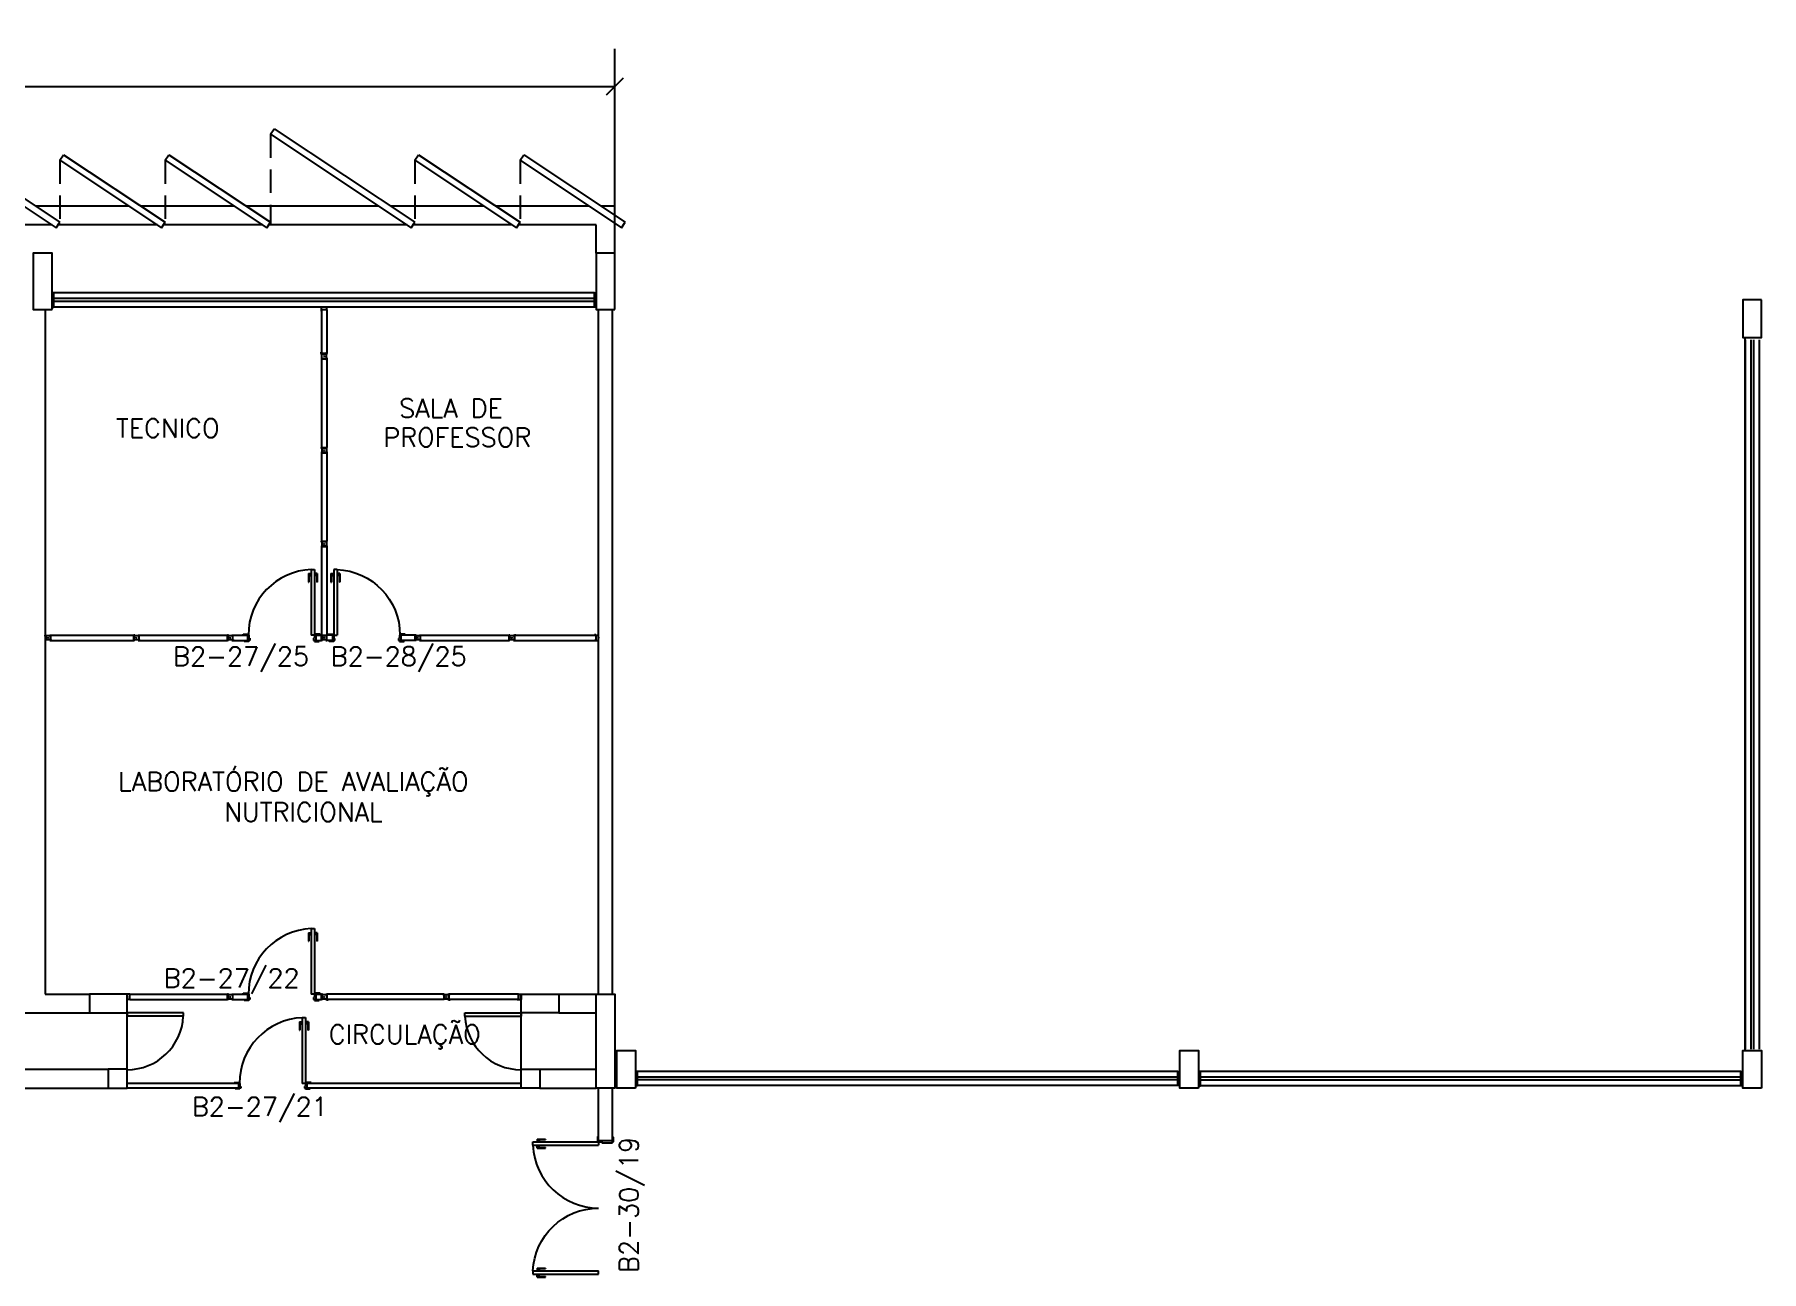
# Model space of a CAD drawing. Header units: millimetres. Extents: x 2090 to 2270, y 1357 to 1514.
# Drawn here: x 2116.79 to 2135.2, y 1434.45 to 1447.64 of the extents above; entities that cross this region are included whole.
import ezdxf

# ---------------------------------------------------------------- set-up
doc = ezdxf.new("R2010")
doc.units = ezdxf.units.MM
doc.linetypes.add('HIDDEN', pattern=[0.375, 0.25, -0.125])
for name, color, linetype in [('ALV', 2, 'Continuous'), ('DIV', 2, 'Continuous'), ('DIV2', 2, 'Continuous'), ('ENDEREÇO', 2, 'Continuous'), ('ESTR', 3, 'Continuous'), ('JANELA', 1, 'Continuous'), ('MACANETA', 2, 'Continuous'), ('MARCO', 3, 'Continuous'), ('PISO', 1, 'Continuous'), ('PORTA', 2, 'Continuous'), ('PROJ', 1, 'HIDDEN'), ('TEXTO', 2, 'Continuous'), ('TXT CENTRO DE CUSTO', 2, 'Continuous')]:
    doc.layers.add(name, color=color, linetype=linetype)
doc.styles.add('1-200', font='simplex.shx', dxfattribs={"height": 0.4})
doc.styles.add('UNB1-100', font='simplex.shx', dxfattribs={"height": 0.2})
doc.dimstyles.new('1-200', dxfattribs={"dimtxt": 0.4, "dimasz": 0.18, "dimexe": 0.4, "dimexo": 0.2, "dimgap": 0.09, "dimtad": 1, "dimdec": 4, "dimzin": 0, "dimdsep": 46, "dimtxsty": '1-200', "dimblk": 'OBLIQUE', "dimcen": 0.09, "dimclrd": 1, "dimclre": 1, "dimclrt": 256, "dimadec": 0, "dimazin": 0, "dimtfac": 1, "dimtdec": 4, "dimtix": 1, "dimtofl": 0, "dimtmove": 0, "dimatfit": 3, "dimldrblk": 'OBLIQUE', "dimfxl": 0.18, "dimtolj": 1, "dimtzin": 0, "dimarcsym": 0})

# ---------------------------------------------------------------- blocks, each defined once
blk = doc.blocks.new('DOOR70')
at = {"layer": 'MACANETA', "color": 1}
for p, q in [((-0.015, -0.565), (-0.01, -0.565)), ((-0.015, -0.655), (-0.015, -0.565)), ((-0.015, -0.655), (0.012, -0.655)), ((-0.01, -0.655), (-0.01, -0.565)), ((-0.01, -0.635), (0.012, -0.635)), ((0.012, -0.663), (0.012, -0.628)), ((0.012, -0.628), (0.015, -0.628)), ((0.012, -0.663), (0.015, -0.663)), ((0.053, -0.628), (0.05, -0.628)), ((0.053, -0.663), (0.05, -0.663)), ((0.053, -0.663), (0.053, -0.628)), ((0.075, -0.635), (0.053, -0.635)), ((0.08, -0.655), (0.053, -0.655)), ((0.08, -0.565), (0.075, -0.565)), ((0.075, -0.655), (0.075, -0.565)), ((0.08, -0.655), (0.08, -0.565))]:
    blk.add_line(p, q, dxfattribs=at)
at = {"layer": 'PORTA'}
for p, q in [((0.015, -0.7), (0.015, 0)), ((0.015, 0), (0.05, 0)), ((0.05, -0.7), (0.05, 0)), ((0.05, -0.7), (0.015, -0.7))]:
    blk.add_line(p, q, dxfattribs=at)
at = {"layer": 'PORTA', "color": 1}
blk.add_arc((0.02, 0), 0.7, 272.4563, 0, dxfattribs=at)
blk = doc.blocks.new('IMTT')
for p, q in [((-0.005, 0), (0.005, 0)), ((0.029, 0.029), (0, 0.029)), ((0, -0.028), (0, 0.029)), ((0.029, -0.028), (0, -0.028))]:
    blk.add_line(p, q)
blk = doc.blocks.new('MTT')
for p, q in [((-0.029, 0.018), (-0.029, 0.029)), ((-0.019, 0.029), (-0.029, 0.029)), ((-0.024, 0.018), (-0.029, 0.018)), ((-0.024, 0.018), (-0.024, -0.019)), ((-0.019, 0.024), (-0.019, 0.029)), ((-0.019, 0.024), (0.018, 0.024)), ((-0.005, 0), (0.005, 0)), ((0, -0.005), (0, 0.005)), ((0.018, 0.024), (0.018, 0.029)), ((0.018, 0.029), (0.029, 0.029)), ((0.024, 0.018), (0.029, 0.018)), ((0.024, 0.018), (0.024, -0.019)), ((0.029, 0.018), (0.029, 0.029)), ((-0.029, -0.019), (-0.024, -0.019)), ((-0.029, -0.019), (-0.029, -0.029)), ((-0.019, -0.029), (-0.029, -0.029)), ((0.018, -0.024), (-0.019, -0.024)), ((-0.019, -0.024), (-0.019, -0.029)), ((0.018, -0.024), (0.018, -0.029)), ((0.018, -0.029), (0.029, -0.029)), ((0.029, -0.019), (0.024, -0.019)), ((0.029, -0.019), (0.029, -0.029))]:
    blk.add_line(p, q)
blk = doc.blocks.new('DIV8')
for p, q in [((0.005, 0), (-0.005, 0)), ((0, 0.005), (0, -0.005)), ((0.024, 0.019), (0.028, 0.019)), ((0.024, 0.017), (0.024, 0.019)), ((0.024, 0.017), (0.028, 0.017)), ((0.028, 0.03), (0.043, 0.03)), ((0.028, 0.03), (0.028, 0.019)), ((0.028, 0.017), (0.028, -0.016)), ((0.769, 0.028), (0.03, 0.028)), ((0.03, 0.028), (0.03, -0.028)), ((0.043, 0.028), (0.043, 0.03)), ((0.757, 0.028), (0.757, 0.03)), ((0.771, 0.03), (0.757, 0.03)), ((0.769, 0.028), (0.769, -0.028)), ((0.771, 0.03), (0.771, 0.019)), ((0.776, 0.019), (0.771, 0.019)), ((0.771, 0.017), (0.771, -0.016)), ((0.776, 0.017), (0.771, 0.017)), ((0.776, 0.017), (0.776, 0.019)), ((0.805, 0), (0.795, 0)), ((0.8, 0.005), (0.8, -0.005)), ((0.024, -0.016), (0.028, -0.016)), ((0.024, -0.019), (0.024, -0.016)), ((0.024, -0.019), (0.028, -0.019)), ((0.028, -0.019), (0.028, -0.03)), ((0.028, -0.03), (0.043, -0.03)), ((0.769, -0.028), (0.03, -0.028)), ((0.043, -0.03), (0.043, -0.028)), ((0.757, -0.03), (0.757, -0.028)), ((0.771, -0.03), (0.757, -0.03)), ((0.776, -0.016), (0.771, -0.016)), ((0.776, -0.019), (0.771, -0.019)), ((0.771, -0.019), (0.771, -0.03)), ((0.776, -0.019), (0.776, -0.016))]:
    blk.add_line(p, q)
blk = doc.blocks.new('DIV10')
for p, q in [((-0.0051, 0), (0.0051, 0)), ((0, -0.0051), (0, 0.0051)), ((0.0285, 0.0285), (0.9715, 0.0285)), ((0.0285, -0.0285), (0.0285, 0.0285)), ((0.9715, -0.0285), (0.9715, 0.0285)), ((0.9949, 0), (1.0051, 0)), ((1, -0.0051), (1, 0.0051)), ((0.0285, -0.0285), (0.9715, -0.0285))]:
    blk.add_line(p, q)
blk = doc.blocks.new('PD10')
at = {"layer": 'DIV'}
for p, q in [((-1.005, 0), (-0.995, 0)), ((-1, -0.005), (-1, 0.005)), ((-0.972, -0.029), (-0.972, 0.028)), ((-0.972, 0.028), (-0.817, 0.028)), ((-0.863, 0.038), (-0.813, 0.038)), ((-0.863, 0.028), (-0.863, 0.038)), ((-0.817, 0.028), (-0.813, 0.028)), ((-0.817, 0.028), (-0.817, -0.029)), ((-0.813, 0.038), (-0.813, 0.028)), ((-0.813, 0.028), (-0.803, 0.028)), ((-0.803, 0.028), (-0.803, -0.007)), ((-0.103, 0.028), (-0.103, -0.007)), ((-0.093, 0.028), (-0.103, 0.028)), ((-0.093, 0.038), (-0.093, 0.028)), ((-0.043, 0.038), (-0.093, 0.038)), ((-0.088, 0.028), (-0.093, 0.028)), ((-0.088, 0.028), (-0.029, 0.028)), ((-0.088, 0.028), (-0.088, -0.029)), ((-0.043, 0.028), (-0.043, 0.038)), ((-0.029, -0.029), (-0.029, 0.028)), ((-0.005, 0), (0.005, 0)), ((0, -0.005), (0, 0.005)), ((-0.972, -0.029), (-0.817, -0.029)), ((-0.852, -0.039), (-0.852, -0.029)), ((-0.803, -0.039), (-0.852, -0.039)), ((-0.817, -0.029), (-0.803, -0.029)), ((-0.803, -0.007), (-0.792, -0.007)), ((-0.803, -0.029), (-0.803, -0.039)), ((-0.792, -0.029), (-0.803, -0.029)), ((-0.792, -0.007), (-0.792, -0.029)), ((-0.112, -0.007), (-0.112, -0.029)), ((-0.103, -0.007), (-0.112, -0.007)), ((-0.112, -0.029), (-0.103, -0.029)), ((-0.088, -0.029), (-0.103, -0.029)), ((-0.103, -0.029), (-0.103, -0.039)), ((-0.103, -0.039), (-0.052, -0.039)), ((-0.088, -0.029), (-0.029, -0.029)), ((-0.052, -0.039), (-0.052, -0.029))]:
    blk.add_line(p, q, dxfattribs=at)
at = {"layer": 'DIV', "rotation": 180.0000000051447}
blk.add_blockref('DOOR70', (-0.088, 0.028), dxfattribs=at)
blk = doc.blocks.new('DIV11')
for p, q in [((-0.0051, 0), (0.0051, 0)), ((0, -0.0051), (0, 0.0051)), ((0.0285, 0.0285), (1.0715, 0.0285)), ((0.0285, -0.0285), (0.0285, 0.0285)), ((1.0715, -0.0285), (1.0715, 0.0285)), ((1.0949, 0), (1.1051, 0)), ((1.1, -0.0051), (1.1, 0.0051)), ((0.0285, -0.0285), (1.0715, -0.0285))]:
    blk.add_line(p, q)
blk = doc.blocks.new('_Oblique')
at = {"color": 0, "linetype": 'ByBlock', "lineweight": -2}
blk.add_line((-0.5, -0.5), (0.5, 0.5), dxfattribs=at)
blk = doc.blocks.new('*D39')
at = {"layer": 'Defpoints', "color": 0, "transparency": 16777216}
for p in [(2122.978, 1447.086), (2092.778, 1445.309), (2122.978, 1445.309)]:
    blk.add_point(p, dxfattribs=at)
at = {"layer": 'TXT CENTRO DE CUSTO', "color": 1, "lineweight": -2, "transparency": 16777216}
for p, q in [((2092.778, 1445.509), (2092.778, 1447.486)), ((2122.978, 1445.509), (2122.978, 1447.486)), ((2092.778, 1447.086), (2122.978, 1447.086))]:
    blk.add_line(p, q, dxfattribs=at)
at = {"layer": 'TXT CENTRO DE CUSTO', "color": 1, "lineweight": -2, "transparency": 16777216, "xscale": 0.18, "yscale": 0.18, "zscale": 0.18, "rotation": 180}
blk.add_blockref('_Oblique', (2092.778, 1447.086), dxfattribs=at)
at = {"layer": 'TXT CENTRO DE CUSTO', "color": 1, "lineweight": -2, "transparency": 16777216, "xscale": 0.18, "yscale": 0.18, "zscale": 0.18}
blk.add_blockref('_Oblique', (2122.978, 1447.086), dxfattribs=at)
at = {"layer": 'TXT CENTRO DE CUSTO', "transparency": 16777216, "insert": (2107.878, 1447.376), "char_height": 0.4, "attachment_point": 5, "style": '1-200'}
blk.add_mtext('\\A1;FS', dxfattribs=at)

msp = doc.modelspace()

# ---------------------------------------------------------------- linework, layer by layer
at = {"layer": 'ALV'}
for p, q in [((2115.52335, 1446.57513), (2117.02315, 1445.57985)), ((2115.56206, 1446.63346), (2117.06186, 1445.63817)), ((2119.30565, 1446.57513), (2119.34436, 1446.63346)), ((2119.30565, 1446.57513), (2120.80545, 1445.57985)), ((2119.34436, 1446.63346), (2120.84416, 1445.63817)), ((2117.06186, 1446.29867), (2117.10056, 1446.35699)), ((2117.06186, 1446.29867), (2118.14505, 1445.57985)), ((2117.10056, 1446.35699), (2118.18375, 1445.63817)), ((2118.18375, 1446.29867), (2118.22246, 1446.35699)), ((2118.18375, 1446.29867), (2119.26694, 1445.57985)), ((2118.22246, 1446.35699), (2119.30565, 1445.63817)), ((2120.84416, 1446.29867), (2120.88286, 1446.35699)), ((2120.84416, 1446.29867), (2121.92735, 1445.57985)), ((2120.88286, 1446.35699), (2121.96605, 1445.63817)), ((2121.96605, 1446.29867), (2122.00476, 1446.35699)), ((2121.96605, 1446.29867), (2123.04924, 1445.57985)), ((2122.00476, 1446.35699), (2123.08795, 1445.63817)), ((2117.02315, 1445.57985), (2117.06186, 1445.63817)), ((2117.02315, 1445.57985), (2117.06186, 1445.63817)), ((2118.14505, 1445.57985), (2118.18375, 1445.63817)), ((2119.26694, 1445.57985), (2119.30565, 1445.63817)), ((2120.80545, 1445.57985), (2120.84416, 1445.63817)), ((2121.92735, 1445.57985), (2121.96605, 1445.63817)), ((2123.04924, 1445.57985), (2123.08795, 1445.63817)), ((2116.90636, 1444.70901), (2116.90636, 1437.40901)), ((2122.80311, 1437.40901), (2122.80311, 1444.70901)), ((2122.95311, 1437.40901), (2122.95311, 1444.70901)), ((2116.90636, 1437.40901), (2117.37786, 1437.40901)), ((2122.37786, 1437.40901), (2122.77821, 1437.40901)), ((2116.37786, 1437.20901), (2117.37786, 1437.20901)), ((2122.37786, 1437.20901), (2122.77821, 1437.20901)), ((2116.17786, 1436.60901), (2117.57786, 1436.60901)), ((2122.17786, 1436.60901), (2122.77821, 1436.60901)), ((2116.17786, 1436.40901), (2117.57786, 1436.40901)), ((2122.17786, 1436.40901), (2122.77821, 1436.40901)), ((2122.80328, 1435.84902), (2122.80328, 1436.40901)), ((2122.95328, 1435.84902), (2122.95328, 1436.40901)), ((2122.80328, 1435.84902), (2122.95328, 1435.84902))]:
    msp.add_line(p, q, dxfattribs=at)
at = {"layer": 'DIV2'}
for p, q in [((2119.88296, 1444.73401), (2119.87276, 1444.73401)), ((2119.87786, 1444.72891), (2119.87786, 1444.73911)), ((2119.84736, 1444.70551), (2119.84736, 1444.69113)), ((2119.85936, 1444.70551), (2119.84736, 1444.70551)), ((2119.84736, 1444.69113), (2119.84936, 1444.69113)), ((2119.90636, 1444.70351), (2119.84936, 1444.70351)), ((2119.84936, 1444.70351), (2119.84936, 1444.23951)), ((2119.85936, 1444.71051), (2119.85936, 1444.70551)), ((2119.85936, 1444.71051), (2119.86136, 1444.71051)), ((2119.86136, 1444.71051), (2119.86136, 1444.70551)), ((2119.89436, 1444.70551), (2119.86136, 1444.70551)), ((2119.89436, 1444.71051), (2119.89436, 1444.70551)), ((2119.89436, 1444.71051), (2119.89636, 1444.71051)), ((2119.89636, 1444.71051), (2119.89636, 1444.70551)), ((2119.90836, 1444.70551), (2119.89636, 1444.70551)), ((2119.90636, 1444.70351), (2119.90636, 1444.23951)), ((2119.90636, 1444.69113), (2119.90836, 1444.69113)), ((2119.90836, 1444.70551), (2119.90836, 1444.69113)), ((2119.84736, 1444.25189), (2119.84936, 1444.25189)), ((2119.84736, 1444.23751), (2119.84736, 1444.25189)), ((2119.85936, 1444.23751), (2119.84736, 1444.23751)), ((2119.90636, 1444.23951), (2119.84936, 1444.23951)), ((2119.85936, 1444.23251), (2119.85936, 1444.23751)), ((2119.85936, 1444.23251), (2119.86136, 1444.23251)), ((2119.86136, 1444.23251), (2119.86136, 1444.23751)), ((2119.89436, 1444.23751), (2119.86136, 1444.23751)), ((2119.88296, 1444.20901), (2119.87276, 1444.20901)), ((2119.87786, 1444.21411), (2119.87786, 1444.20391)), ((2119.89436, 1444.23251), (2119.89436, 1444.23751)), ((2119.89436, 1444.23251), (2119.89636, 1444.23251)), ((2119.89636, 1444.23251), (2119.89636, 1444.23751)), ((2119.90836, 1444.23751), (2119.89636, 1444.23751)), ((2119.90636, 1444.25189), (2119.90836, 1444.25189)), ((2119.90836, 1444.23751), (2119.90836, 1444.25189)), ((2116.96336, 1441.23751), (2117.84936, 1441.23751)), ((2116.96336, 1441.18051), (2116.96336, 1441.23751)), ((2117.84936, 1441.18051), (2117.84936, 1441.23751)), ((2118.90636, 1441.18051), (2118.90636, 1441.23751)), ((2118.90636, 1441.23751), (2119.06036, 1441.23751)), ((2119.01536, 1441.24751), (2119.06536, 1441.24751)), ((2119.01536, 1441.23751), (2119.01536, 1441.24751)), ((2119.06036, 1441.23751), (2119.06536, 1441.23751)), ((2119.06036, 1441.23751), (2119.06036, 1441.18051)), ((2119.06536, 1441.24751), (2119.06536, 1441.23751)), ((2119.06536, 1441.23751), (2119.07536, 1441.23751)), ((2119.07536, 1441.23751), (2119.07536, 1441.20251)), ((2119.77536, 1441.23751), (2119.77536, 1441.20251)), ((2119.78536, 1441.23751), (2119.77536, 1441.23751)), ((2119.78536, 1441.24751), (2119.78536, 1441.23751)), ((2119.83536, 1441.24751), (2119.78536, 1441.24751)), ((2119.79036, 1441.23751), (2119.78536, 1441.23751)), ((2119.79036, 1441.23751), (2119.84936, 1441.23751)), ((2119.79036, 1441.23751), (2119.79036, 1441.18051)), ((2119.83536, 1441.23751), (2119.83536, 1441.24751)), ((2119.84936, 1441.18051), (2119.84936, 1441.23751)), ((2121.90636, 1441.23951), (2121.92074, 1441.23951)), ((2121.90636, 1441.23951), (2121.90636, 1441.22751)), ((2121.90836, 1441.23751), (2122.77225, 1441.23751)), ((2121.90836, 1441.23751), (2121.90836, 1441.18051)), ((2121.92074, 1441.23751), (2121.92074, 1441.23951)), ((2122.77425, 1441.23951), (2122.75987, 1441.23951)), ((2122.75987, 1441.23751), (2122.75987, 1441.23951)), ((2122.77225, 1441.23751), (2122.77225, 1441.18051)), ((2122.77425, 1441.23951), (2122.77425, 1441.22751)), ((2116.92976, 1441.20901), (2116.93996, 1441.20901)), ((2116.93486, 1441.20391), (2116.93486, 1441.21411)), ((2116.96336, 1441.18051), (2117.84936, 1441.18051)), ((2117.87276, 1441.20901), (2117.88296, 1441.20901)), ((2117.87786, 1441.20391), (2117.87786, 1441.21411)), ((2118.87276, 1441.20901), (2118.88296, 1441.20901)), ((2118.87786, 1441.20391), (2118.87786, 1441.21411)), ((2118.90636, 1441.18051), (2119.06036, 1441.18051)), ((2119.02536, 1441.17051), (2119.02536, 1441.18051)), ((2119.07536, 1441.17051), (2119.02536, 1441.17051)), ((2119.06036, 1441.18051), (2119.07536, 1441.18051)), ((2119.07536, 1441.20251), (2119.08536, 1441.20251)), ((2119.07536, 1441.18051), (2119.07536, 1441.17051)), ((2119.08536, 1441.18051), (2119.07536, 1441.18051)), ((2119.08536, 1441.20251), (2119.08536, 1441.18051)), ((2119.76536, 1441.20251), (2119.76536, 1441.18051)), ((2119.77536, 1441.20251), (2119.76536, 1441.20251)), ((2119.76536, 1441.18051), (2119.77536, 1441.18051)), ((2119.79036, 1441.18051), (2119.77536, 1441.18051)), ((2119.77536, 1441.18051), (2119.77536, 1441.17051)), ((2119.77536, 1441.17051), (2119.82536, 1441.17051)), ((2119.79036, 1441.18051), (2119.84936, 1441.18051)), ((2119.82536, 1441.17051), (2119.82536, 1441.18051)), ((2119.87276, 1441.20901), (2119.88296, 1441.20901)), ((2119.87786, 1441.20391), (2119.87786, 1441.21411)), ((2121.87276, 1441.20901), (2121.88296, 1441.20901)), ((2121.87786, 1441.21411), (2121.87786, 1441.20391)), ((2121.90136, 1441.22751), (2121.90636, 1441.22751)), ((2121.90136, 1441.22551), (2121.90136, 1441.22751)), ((2121.90136, 1441.22551), (2121.90636, 1441.22551)), ((2121.90136, 1441.19251), (2121.90636, 1441.19251)), ((2121.90136, 1441.19051), (2121.90136, 1441.19251)), ((2121.90136, 1441.19051), (2121.90636, 1441.19051)), ((2121.90636, 1441.22551), (2121.90636, 1441.19251)), ((2121.90636, 1441.19051), (2121.90636, 1441.17851)), ((2121.90636, 1441.17851), (2121.92074, 1441.17851)), ((2121.90836, 1441.18051), (2122.77225, 1441.18051)), ((2121.92074, 1441.17851), (2121.92074, 1441.18051)), ((2122.75987, 1441.17851), (2122.75987, 1441.18051)), ((2122.77425, 1441.17851), (2122.75987, 1441.17851)), ((2122.77925, 1441.22751), (2122.77425, 1441.22751)), ((2122.77925, 1441.22551), (2122.77425, 1441.22551)), ((2122.77425, 1441.22551), (2122.77425, 1441.19251)), ((2122.77925, 1441.19251), (2122.77425, 1441.19251)), ((2122.77925, 1441.19051), (2122.77425, 1441.19051)), ((2122.77425, 1441.19051), (2122.77425, 1441.17851)), ((2122.77925, 1441.22551), (2122.77925, 1441.22751)), ((2122.77925, 1441.19051), (2122.77925, 1441.19251)), ((2122.79765, 1441.20901), (2122.80785, 1441.20901)), ((2122.80275, 1441.21411), (2122.80275, 1441.20391)), ((2118.87276, 1437.38051), (2118.88296, 1437.38051)), ((2118.87786, 1437.37541), (2118.87786, 1437.38561)), ((2118.90636, 1437.35201), (2118.90636, 1437.40901)), ((2118.90636, 1437.40901), (2119.06036, 1437.40901)), ((2119.01536, 1437.41901), (2119.06536, 1437.41901)), ((2119.01536, 1437.40901), (2119.01536, 1437.41901)), ((2119.06036, 1437.40901), (2119.06536, 1437.40901)), ((2119.06036, 1437.40901), (2119.06036, 1437.35201)), ((2119.06536, 1437.41901), (2119.06536, 1437.40901)), ((2119.06536, 1437.40901), (2119.07536, 1437.40901)), ((2119.07536, 1437.40901), (2119.07536, 1437.37401)), ((2119.07536, 1437.37401), (2119.08536, 1437.37401)), ((2119.08536, 1437.37401), (2119.08536, 1437.35201)), ((2119.76536, 1437.37401), (2119.76536, 1437.35201)), ((2119.77536, 1437.37401), (2119.76536, 1437.37401)), ((2119.77536, 1437.40901), (2119.77536, 1437.37401)), ((2119.78536, 1437.40901), (2119.77536, 1437.40901)), ((2119.78536, 1437.41901), (2119.78536, 1437.40901)), ((2119.83536, 1437.41901), (2119.78536, 1437.41901)), ((2119.79036, 1437.40901), (2119.78536, 1437.40901)), ((2119.79036, 1437.40901), (2119.84936, 1437.40901)), ((2119.79036, 1437.40901), (2119.79036, 1437.35201)), ((2119.83536, 1437.40901), (2119.83536, 1437.41901)), ((2119.84936, 1437.35201), (2119.84936, 1437.40901)), ((2119.87276, 1437.38051), (2119.88296, 1437.38051)), ((2119.87786, 1437.37541), (2119.87786, 1437.38561)), ((2119.90636, 1437.39701), (2119.90636, 1437.36401)), ((2121.14736, 1437.40901), (2119.90836, 1437.40901)), ((2119.90836, 1437.40901), (2119.90836, 1437.35201)), ((2118.90636, 1437.35201), (2119.06036, 1437.35201)), ((2119.02536, 1437.34201), (2119.02536, 1437.35201)), ((2119.07536, 1437.34201), (2119.02536, 1437.34201)), ((2119.06036, 1437.35201), (2119.07536, 1437.35201)), ((2119.07536, 1437.35201), (2119.07536, 1437.34201)), ((2119.08536, 1437.35201), (2119.07536, 1437.35201)), ((2119.76536, 1437.35201), (2119.77536, 1437.35201)), ((2119.79036, 1437.35201), (2119.77536, 1437.35201)), ((2119.77536, 1437.35201), (2119.77536, 1437.34201)), ((2119.77536, 1437.34201), (2119.82536, 1437.34201)), ((2119.79036, 1437.35201), (2119.84936, 1437.35201)), ((2119.82536, 1437.34201), (2119.82536, 1437.35201)), ((2119.90136, 1437.36401), (2119.90636, 1437.36401)), ((2119.90136, 1437.36201), (2119.90136, 1437.36401)), ((2119.90136, 1437.36201), (2119.90636, 1437.36201)), ((2119.90636, 1437.36201), (2119.90636, 1437.35001)), ((2119.90636, 1437.35001), (2119.92074, 1437.35001)), ((2121.14736, 1437.35201), (2119.90836, 1437.35201)), ((2119.92074, 1437.35001), (2119.92074, 1437.35201))]:
    msp.add_line(p, q, dxfattribs=at)
at = {"layer": 'DIV2', "color": 1}
for p, q in [((2117.78296, 1437.38051), (2117.77276, 1437.38051)), ((2117.77786, 1437.38561), (2117.77786, 1437.37541)), ((2118.96536, 1436.45901), (2117.77786, 1436.45901)), ((2118.92036, 1436.45901), (2118.92036, 1436.46901)), ((2118.92036, 1436.46901), (2118.97036, 1436.46901)), ((2118.96536, 1436.45901), (2118.96536, 1436.40901)), ((2118.96536, 1436.45901), (2118.97036, 1436.45901)), ((2118.97036, 1436.46901), (2118.97036, 1436.45901)), ((2118.97036, 1436.45901), (2118.98036, 1436.45901)), ((2118.98036, 1436.45901), (2118.98036, 1436.42401)), ((2119.69536, 1436.45901), (2119.68036, 1436.45901)), ((2119.68036, 1436.45901), (2119.68036, 1436.42401)), ((2119.74036, 1436.46901), (2119.69036, 1436.46901)), ((2119.69036, 1436.46901), (2119.69036, 1436.45901)), ((2119.69536, 1436.45901), (2119.69536, 1436.40901)), ((2121.97786, 1436.45901), (2119.69536, 1436.45901)), ((2119.74036, 1436.45901), (2119.74036, 1436.46901)), ((2118.96536, 1436.40901), (2117.77786, 1436.40901)), ((2118.93036, 1436.39901), (2118.93036, 1436.40901)), ((2118.98036, 1436.39901), (2118.93036, 1436.39901)), ((2118.96536, 1436.40901), (2118.98036, 1436.40901)), ((2118.98036, 1436.42401), (2118.99036, 1436.42401)), ((2118.99036, 1436.40901), (2118.98036, 1436.40901)), ((2118.98036, 1436.40901), (2118.98036, 1436.39901)), ((2118.99036, 1436.42401), (2118.99036, 1436.40901)), ((2119.68036, 1436.42401), (2119.67036, 1436.42401)), ((2119.67036, 1436.42401), (2119.67036, 1436.40901)), ((2119.67036, 1436.40901), (2119.68036, 1436.40901)), ((2119.68036, 1436.40901), (2119.68036, 1436.39901)), ((2119.69536, 1436.40901), (2119.68036, 1436.40901)), ((2119.68036, 1436.39901), (2119.73036, 1436.39901)), ((2121.97786, 1436.40901), (2119.69536, 1436.40901)), ((2119.73036, 1436.39901), (2119.73036, 1436.40901))]:
    msp.add_line(p, q, dxfattribs=at)
at = {"layer": 'ESTR'}
for points in [[(2116.97786, 1444.70901), (2116.97786, 1445.30901), (2116.77786, 1445.30901), (2116.77786, 1444.70901)], [(2122.97786, 1444.70901), (2122.97786, 1445.30901), (2122.77786, 1445.30901), (2122.77786, 1444.70901)], [(2135.19786, 1444.81086), (2134.99786, 1444.81086), (2134.99786, 1444.41086), (2135.19786, 1444.41086)], [(2117.37786, 1437.40901), (2117.37786, 1437.20901), (2117.77786, 1437.20901), (2117.77786, 1437.40901)], [(2122.37786, 1437.40901), (2122.37786, 1437.20901), (2121.97786, 1437.20901), (2121.97786, 1437.40901)], [(2122.77786, 1437.40901), (2122.97786, 1437.40901), (2122.97786, 1436.40901), (2122.77786, 1436.40901)], [(2123.19786, 1436.40901), (2122.99786, 1436.40901), (2122.99786, 1436.80901), (2123.19786, 1436.80901)], [(2129.19786, 1436.40901), (2128.99786, 1436.40901), (2128.99786, 1436.80901), (2129.19786, 1436.80901)], [(2135.19786, 1436.40901), (2134.99786, 1436.40901), (2134.99786, 1436.80901), (2135.19786, 1436.80901)], [(2117.57786, 1436.60901), (2117.57786, 1436.40901), (2117.77786, 1436.40901), (2117.77786, 1436.60901)], [(2122.17786, 1436.60901), (2122.17786, 1436.40901), (2121.97786, 1436.40901), (2121.97786, 1436.60901)]]:
    msp.add_lwpolyline(points, close=True, dxfattribs=at)
at = {"layer": 'JANELA', "color": 2}
for p, q in [((2116.97821, 1444.88401), (2116.97821, 1444.73401)), ((2116.99821, 1444.88401), (2116.97821, 1444.88401)), ((2116.97821, 1444.73401), (2116.99821, 1444.73401)), ((2116.99821, 1444.73401), (2116.99821, 1444.88401)), ((2122.75821, 1444.73401), (2122.75821, 1444.88401)), ((2122.75821, 1444.88401), (2122.77821, 1444.88401)), ((2122.77821, 1444.73401), (2122.75821, 1444.73401)), ((2122.77821, 1444.73401), (2122.77821, 1444.88401)), ((2123.19828, 1436.58586), (2123.19828, 1436.43586)), ((2123.21828, 1436.58586), (2123.19828, 1436.58586)), ((2123.21828, 1436.43586), (2123.21828, 1436.58586)), ((2128.97828, 1436.43586), (2128.97828, 1436.58586)), ((2128.97828, 1436.58586), (2128.99828, 1436.58586)), ((2128.99828, 1436.43586), (2128.99828, 1436.58586)), ((2129.21786, 1436.58401), (2129.19786, 1436.58401)), ((2129.19786, 1436.58401), (2129.19786, 1436.43401)), ((2129.21786, 1436.43401), (2129.21786, 1436.58401)), ((2134.97786, 1436.58401), (2134.99786, 1436.58401)), ((2134.97786, 1436.43401), (2134.97786, 1436.58401)), ((2134.99786, 1436.43401), (2134.99786, 1436.58401)), ((2123.19828, 1436.43586), (2123.21828, 1436.43586)), ((2128.99828, 1436.43586), (2128.97828, 1436.43586)), ((2129.19786, 1436.43401), (2129.21786, 1436.43401)), ((2134.99786, 1436.43401), (2134.97786, 1436.43401))]:
    msp.add_line(p, q, dxfattribs=at)
at = {"layer": 'JANELA'}
for p, q in [((2122.75821, 1444.88401), (2116.99821, 1444.88401)), ((2122.75821, 1444.82401), (2116.99821, 1444.82401)), ((2122.75821, 1444.79401), (2116.99821, 1444.79401)), ((2122.75821, 1444.73401), (2116.99821, 1444.73401)), ((2135.02335, 1436.79813), (2135.02335, 1444.41086)), ((2135.02335, 1444.38449), (2135.02335, 1436.82449)), ((2135.08335, 1444.38449), (2135.08335, 1436.82449)), ((2135.11335, 1444.38449), (2135.11335, 1436.82449)), ((2135.17335, 1444.38449), (2135.17335, 1436.82449)), ((2128.97828, 1436.58586), (2123.21828, 1436.58586)), ((2128.97828, 1436.52586), (2123.21828, 1436.52586)), ((2128.97828, 1436.49586), (2123.21828, 1436.49586)), ((2134.97786, 1436.58401), (2129.21786, 1436.58401)), ((2134.97786, 1436.52401), (2129.21786, 1436.52401)), ((2134.97786, 1436.49401), (2129.21786, 1436.49401)), ((2128.97828, 1436.43586), (2123.21828, 1436.43586)), ((2134.97786, 1436.43401), (2129.21786, 1436.43401))]:
    msp.add_line(p, q, dxfattribs=at)
at = {"layer": 'MARCO'}
for p, q in [((2122.79328, 1435.89402), (2122.79328, 1435.84402)), ((2122.80328, 1435.89402), (2122.79328, 1435.89402)), ((2122.79328, 1435.84402), (2122.80328, 1435.84402)), ((2122.80328, 1435.84902), (2122.80328, 1435.84402)), ((2122.80328, 1435.84402), (2122.80328, 1435.83402)), ((2122.80328, 1435.83402), (2122.83828, 1435.83402)), ((2122.83828, 1435.83402), (2122.83828, 1435.82402)), ((2122.83828, 1435.82402), (2122.95328, 1435.82402)), ((2122.96328, 1435.88402), (2122.95328, 1435.88402)), ((2122.95328, 1435.84902), (2122.95328, 1435.83402)), ((2122.95328, 1435.83402), (2122.96328, 1435.83402)), ((2122.95328, 1435.82402), (2122.95328, 1435.83402)), ((2122.96328, 1435.83402), (2122.96328, 1435.88402))]:
    msp.add_line(p, q, dxfattribs=at)
at = {"layer": 'PISO'}
for p, q in [((2117.79972, 1445.80901), (2116.80442, 1445.80901)), ((2118.92162, 1445.80901), (2117.92632, 1445.80901)), ((2120.46012, 1445.80901), (2119.04821, 1445.80901)), ((2121.58202, 1445.80901), (2120.58672, 1445.80901)), ((2122.70392, 1445.80901), (2121.70862, 1445.80901)), ((2122.97786, 1445.80901), (2122.83051, 1445.80901)), ((2122.97786, 1445.71123), (2122.97786, 1445.80901)), ((2116.97921, 1445.60901), (2115.5043, 1445.60901)), ((2118.1011, 1445.60901), (2117.0425, 1445.60901)), ((2119.223, 1445.60901), (2118.1644, 1445.60901)), ((2120.76151, 1445.60901), (2119.2863, 1445.60901)), ((2121.8834, 1445.60901), (2120.8248, 1445.60901)), ((2122.77786, 1445.60901), (2121.9467, 1445.60901)), ((2122.77786, 1445.30901), (2122.77786, 1445.60901)), ((2122.97786, 1445.30901), (2122.97786, 1445.62722))]:
    msp.add_line(p, q, dxfattribs=at)
at = {"layer": 'PORTA'}
for p, q in [((2118.37787, 1437.20901), (2117.77786, 1437.20901)), ((2117.77786, 1437.20901), (2117.77786, 1437.17401)), ((2117.77786, 1437.20901), (2117.77786, 1437.17401)), ((2118.37787, 1437.20901), (2117.77786, 1437.20901)), ((2118.37787, 1437.17401), (2118.37787, 1437.20901)), ((2118.37787, 1437.17401), (2118.37787, 1437.20901)), ((2121.37785, 1437.20901), (2121.97786, 1437.20901)), ((2121.37785, 1437.17401), (2121.37785, 1437.20901)), ((2121.97786, 1437.20901), (2121.97786, 1437.17401)), ((2118.37787, 1437.17401), (2117.77786, 1437.17401)), ((2118.37787, 1437.17401), (2117.77786, 1437.17401)), ((2121.37785, 1437.17401), (2121.97786, 1437.17401))]:
    msp.add_line(p, q, dxfattribs=at)
at = {"layer": 'PORTA', "color": 2}
for p, q in [((2117.77786, 1436.60901), (2117.77786, 1437.20901)), ((2117.77786, 1436.60901), (2117.77786, 1437.20901)), ((2121.97786, 1436.60901), (2121.97786, 1437.20901))]:
    msp.add_line(p, q, dxfattribs=at)
at = {"layer": 'PORTA', "color": 1}
for centre, start, end in [((2117.77786, 1437.20401), 270, 357.134009), ((2117.77786, 1437.20401), 270, 357.134009), ((2121.97786, 1437.20401), 182.865991, 270)]:
    msp.add_arc(centre, 0.60001, start, end, dxfattribs=at)
at = {"layer": 'PROJ', "linetype": 'HIDDEN'}
for p, q in [((2119.30565, 1446.57513), (2119.30565, 1445.60901)), ((2117.06186, 1446.29867), (2117.06186, 1445.60901)), ((2118.18375, 1446.29867), (2118.18375, 1445.60901)), ((2120.84416, 1446.29867), (2120.84416, 1445.60901)), ((2121.96605, 1446.29867), (2121.96605, 1445.60901))]:
    msp.add_line(p, q, dxfattribs=at)

# ---------------------------------------------------------------- block references
at = {"layer": 'DIV', "rotation": 180.0000000051447}
for p in [(2119.79036, 1441.23751), (2119.79036, 1437.40901), (2119.69536, 1436.45901)]:
    msp.add_blockref('DOOR70', p, dxfattribs=at)
at = {"layer": 'DIV', "xscale": -1}
msp.add_blockref('PD10', (2119.87786, 1441.20901), dxfattribs=at)
at = {"layer": 'DIV2', "xscale": -1}
for name, p, rotation in [('IMTT', (2119.87786, 1444.73401), 90), ('MTT', (2119.87786, 1444.20901), 180)]:
    msp.add_blockref(name, p, dxfattribs=dict(at, rotation=rotation))
at = {"layer": 'DIV2', "color": 1}
for name, p, rotation in [('DIV10', (2119.87786, 1444.20901), 270), ('DIV10', (2119.87786, 1443.20901), 270), ('DIV10', (2119.87786, 1442.20901), 270), ('IMTT', (2121.97786, 1437.38051), 180)]:
    msp.add_blockref(name, p, dxfattribs=dict(at, rotation=rotation))
for name, p in [('MTT', (2119.87786, 1443.20901)), ('MTT', (2119.87786, 1442.20901)), ('DIV11', (2117.77786, 1437.38051)), ('IMTT', (2117.77786, 1437.38051)), ('DIV8', (2121.17786, 1437.38051))]:
    msp.add_blockref(name, p, dxfattribs=at)
at = {"layer": 'DIV2'}
for name, p in [('MTT', (2116.93486, 1441.20901)), ('MTT', (2117.87786, 1441.20901)), ('DIV10', (2117.87786, 1441.20901)), ('MTT', (2118.87786, 1441.20901)), ('MTT', (2119.87786, 1441.20901)), ('MTT', (2120.87786, 1441.20901)), ('DIV10', (2120.87786, 1441.20901)), ('MTT', (2121.87786, 1441.20901)), ('MTT', (2118.87786, 1437.38051)), ('MTT', (2118.87786, 1437.38051)), ('MTT', (2119.87786, 1437.38051)), ('MTT', (2121.17786, 1437.38051))]:
    msp.add_blockref(name, p, dxfattribs=at)
at = {"layer": 'DIV2', "xscale": -1}
msp.add_blockref('IMTT', (2122.80275, 1441.20901), dxfattribs=at)
at = {"layer": 'PORTA', "rotation": 270.0000000025723}
msp.add_blockref('DOOR70', (2122.80328, 1435.84902), dxfattribs=at)
at = {"layer": 'PORTA', "xscale": -1, "rotation": 269.9999999974276}
msp.add_blockref('DOOR70', (2122.80328, 1434.40901), dxfattribs=at)

# ---------------------------------------------------------------- texts
at = {"layer": 'ENDEREÇO', "style": 'UNB1-100'}
for s, p in [('B2-27/25', (2118.26835, 1440.91092)), ('B2-28/25', (2119.94835, 1440.91092)), ('B2-27/22', (2118.16835, 1437.48092)), ('B2-27/21', (2118.46835, 1436.11092))]:
    msp.add_text(s, height=0.2, dxfattribs=at).set_placement(p)
msp.add_text('B2-30/19', height=0.2, rotation=90, dxfattribs=at).set_placement((2123.22645, 1434.43901))
at = {"layer": 'TEXTO', "style": 'UNB1-100'}
for s, p in [('SALA DE', (2120.67642, 1443.5551)), ('TECNICO', (2117.6587, 1443.34272)), ('PROFESSOR', (2120.50836, 1443.24476)), ('LABORATÓRIO DE AVALIAÇÃO', (2117.68108, 1439.57614)), ('NUTRICIONAL', (2118.81366, 1439.25158)), ('CIRCULAÇÃO', (2119.92734, 1436.88099))]:
    msp.add_text(s, height=0.2, dxfattribs=at).set_placement(p)

# ---------------------------------------------------------------- dimensions: what is measured, and where the dimension line sits
at = {"layer": 'TXT CENTRO DE CUSTO'}
dim = msp.add_linear_dim(base=(2122.97786, 1447.08619), p1=(2092.77786, 1445.30901), p2=(2122.97786, 1445.30901), text='FS', dimstyle='1-200', dxfattribs=at)
dim.commit()
dim.dimension.update_dxf_attribs({"geometry": '*D39', "text_midpoint": (2107.87786, 1447.37619)})

doc.saveas('drawing.dxf')
